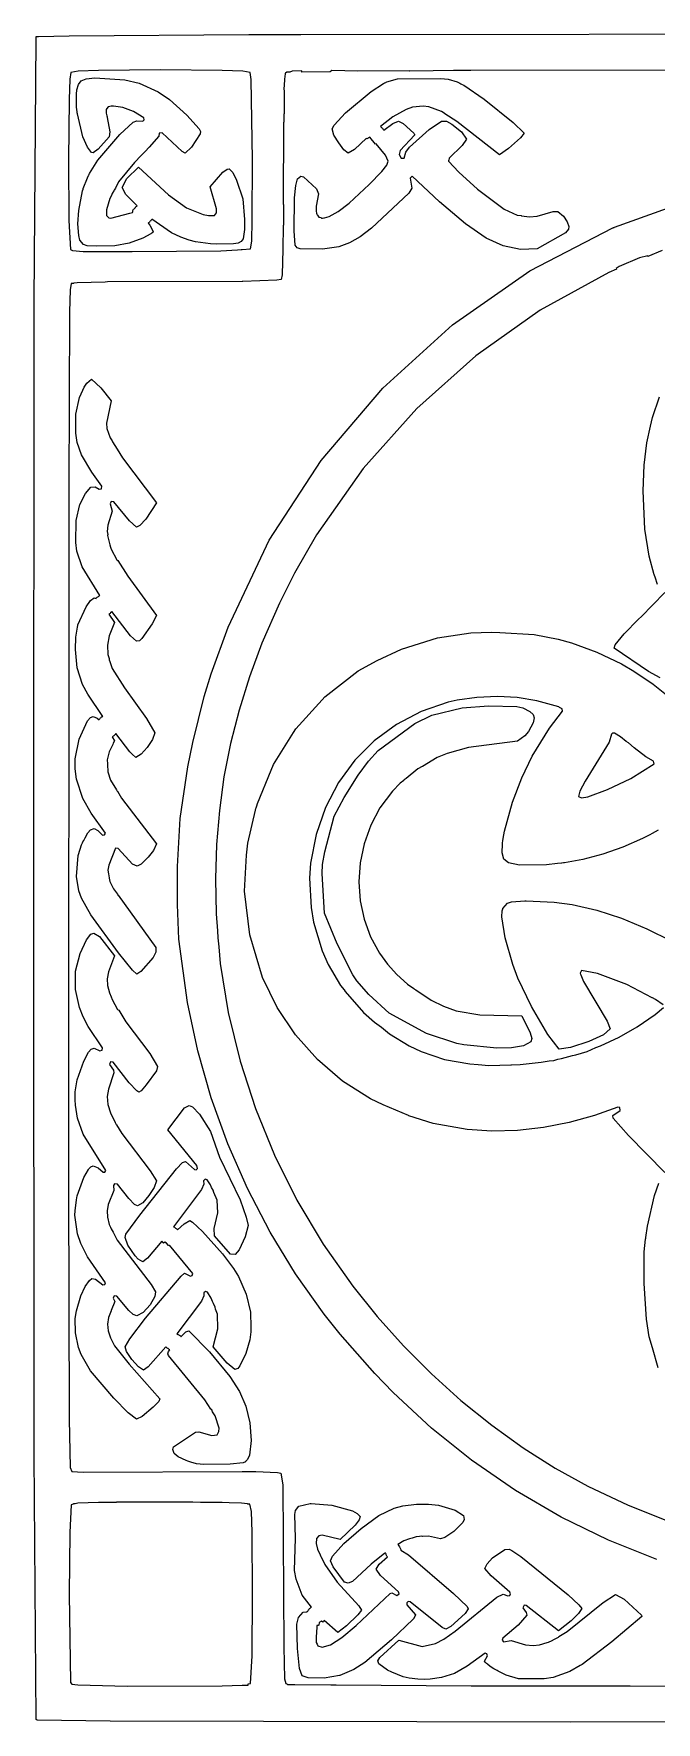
# Model space of a CAD drawing. Header units: millimetres. Extents: x 0 to 300, y 0 to 300.
# Drawn here: x 0.3 to 110.6, y 0.2 to 299.6 of the extents above; entities that cross this region are included whole.
import ezdxf

# ---------------------------------------------------------------- set-up
doc = ezdxf.new("R2010")
doc.units = ezdxf.units.MM
doc.layers.add('CUT', color=7, linetype='CONTINUOUS')

msp = doc.modelspace()

# ---------------------------------------------------------------- linework, layer by layer
at = {"layer": 'CUT'}
for points in [[(252.3724, 0.3001), (95.348, 0.2401), (13.8355, 0.4202), (0.9065, 0.6001), (0.7003, 0.7475), (0.3902, 47.5376), (0.3002, 149.8346), (0.3902, 252.191), (0.7184, 298.6453), (0.7264, 299.1268), (1.1578, 299.1358), (6.5879, 299.2363), (38.4297, 299.4572), (47.5977, 299.4898), (149.76, 299.6096)], [(149.9973, 293.188), (77.761, 293.098), (74.6539, 293.07), (71.0972, 293.0644), (71.071, 293.0378), (66.8918, 293.0002), (66.8395, 293.043), (57.7141, 292.9922), (53.0856, 293.1228), (52.7979, 292.8734), (47.7872, 292.8283), (47.783, 293.013), (46.0674, 292.9835), (45.6446, 292.8128), (45.1525, 292.8046), (44.8745, 292.6355), (44.8694, 292.5472), (44.8164, 292.4991), (44.7507, 291.5609), (44.7188, 291.441), (44.6243, 289.7077), (44.6815, 289.6291), (44.6796, 289.265), (44.6589, 288.9077), (44.6774, 288.8719), (44.6588, 285.4193), (44.5972, 285.3434), (44.5944, 283.9306), (44.5325, 283.8705), (44.4861, 269.3979), (44.5718, 269.3129), (44.5524, 265.7185), (44.4651, 265.5393), (44.4447, 261.3953), (44.3086, 256.8918), (44.1453, 256.0648), (43.3528, 255.9083), (37.3255, 255.675), (37.252, 255.673), (13.3622, 255.6129), (12.9643, 255.5953), (8.0141, 255.464), (8.013, 255.464), (7.3748, 255.3841), (7.3334, 255.3466), (6.9456, 255.3294), (6.7224, 254.2314), (6.6319, 250.3243), (6.4819, 219.0865), (6.4518, 95.0177), (6.5719, 53.9658), (6.756, 45.4323), (7.07, 44.7), (9.046, 44.567), (37.2192, 44.7172), (39.6312, 44.6785), (43.501, 44.4952), (44.0907, 44.3798), (44.4472, 42.314), (44.5973, 13.593), (44.7461, 7.923), (44.9793, 7.0795), (45.1614, 7.0747), (45.2816, 6.9534), (46.5278, 6.9019), (52.9279, 6.868), (53.9067, 6.842), (77.821, 6.722), (81.3228, 6.7176), (86.1655, 6.6919), (105.948, 6.6869), (150.1498, 6.6319)], [(110.719, 29.0696), (102.1223, 32.5275), (93.7652, 36.6171), (85.6744, 41.3517), (77.8564, 46.7328), (70.7755, 52.397), (63.9635, 58.6989), (60.7074, 62.0753), (54.5738, 69.0217), (51.7773, 72.6006), (46.696, 79.7283), (42.1575, 87.1541), (38.1605, 94.8493), (34.6742, 102.7858), (31.7289, 110.9335), (29.3551, 119.29), (27.5271, 127.8309), (26.0205, 139.0692), (25.7805, 145.2504), (25.7805, 151.9886), (26.263, 160.4462), (27.6132, 169.6579), (28.4549, 173.9275), (30.4725, 182.1176), (31.7054, 186.1463), (34.7175, 194.4247), (42.0278, 209.8191), (51.2289, 223.9753), (62.1433, 236.7788), (74.5198, 247.9865), (88.2248, 257.548), (102.909, 265.1728), (102.9656, 265.1989), (103.0372, 265.2317), (103.1523, 265.2845), (103.2043, 265.3084), (118.846, 270.9463)], [(111.6446, 261.1841), (109.0796, 260.1299), (109.1235, 260.2344), (107.653, 259.8742), (104.0215, 258.3736), (103.4813, 257.9835), (103.5653, 257.8635), (102.2021, 257.3032), (90.0391, 250.6196), (78.6561, 242.5288), (68.172, 233.1797), (58.6748, 222.5404), (50.3783, 210.7978), (46.526, 203.9881), (43.8583, 198.6831), (40.6845, 191.558), (38.4972, 185.5966), (36.6692, 179.6947), (35.1709, 173.7937), (34.0024, 167.8642), (33.1906, 161.8825), (32.6518, 155.8583), (32.4727, 149.7683), (32.5933, 143.5456), (32.8463, 140.5697), (32.8917, 139.3096), (33.087, 137.7399), (33.34, 134.7643), (34.7468, 126.0771), (36.8429, 117.4781), (39.5782, 109.0319), (42.9641, 100.7944), (46.9362, 92.7905), (51.5486, 85.0311), (56.8073, 77.5779), (61.1223, 72.1553), (65.8114, 66.9584), (70.7855, 61.9837), (75.9977, 57.28), (81.4675, 52.8919), (87.0233, 48.8894), (92.7137, 45.2647), (98.486, 42.078), (105.5941, 38.733), (112.8735, 35.8564)], [(110.8337, 201.963), (110.3965, 203.2441), (110.2885, 203.5605), (110.2646, 203.6306), (110.2487, 203.6772), (109.3382, 206.9814), (108.5538, 211.7853), (108.2838, 218.5567), (108.4637, 223.146), (108.921, 227.096), (109.5808, 230.0098), (109.9416, 231.5707), (111.1455, 235.2608)], [(111.3144, 185.4151), (109.2295, 186.5226), (103.1265, 190.683), (103.318, 191.2484), (104.8899, 193.2118), (107.4535, 195.8088), (107.9831, 196.2786), (109.9359, 198.3236), (112.1284, 200.5446)], [(112.089, 97.6982), (105.6972, 104.2404), (102.9596, 107.3687), (102.9198, 107.8382), (104.202, 108.7186), (104.1365, 109.2127), (103.7772, 109.3039), (99.628, 107.8089), (95.1415, 106.5755), (90.5947, 105.6781), (85.9855, 105.1645), (81.4666, 105.0426), (77.0691, 105.3121), (71.0438, 106.3939), (66.7574, 107.77), (66.7572, 107.7701), (66.7496, 107.7733), (66.6866, 107.8), (62.233, 109.688), (59.975, 110.7596), (55.0302, 113.9216), (50.5933, 117.7195), (46.6667, 122.1033), (43.4127, 126.9613), (40.841, 132.2542), (38.5702, 139.8437), (37.6656, 147.5922), (37.9928, 154.0028), (38.2565, 156.1144), (39.5796, 161.9626), (39.6662, 162.2605), (39.6885, 162.3372), (39.7989, 162.7172), (39.9124, 163.1079), (42.3332, 169.0704), (42.7832, 170.0304), (46.337, 175.7344), (46.7534, 176.3456), (51.3888, 181.5308), (51.8646, 182.0336), (57.7575, 186.6281), (61.1638, 188.4741), (65.4762, 190.474), (71.813, 192.4938), (77.7634, 193.3954), (81.4146, 193.4926), (82.9059, 193.4806), (88.9706, 193.0965), (93.2, 192.2522), (95.5698, 191.6138), (100.0413, 189.9933), (104.4113, 187.8848), (106.5987, 186.6093), (110.054, 184.2957), (113.0155, 181.9386)], [(110.9498, 158.4181), (109.8805, 157.8209), (109.4476, 157.5791), (108.1459, 156.8999), (104.6537, 155.3636), (101.1248, 154.1556), (97.5691, 153.2204), (94.3485, 152.624), (94.1487, 152.599), (93.8459, 152.5612), (93.7964, 152.555), (93.0887, 152.4667), (91.1719, 152.2747), (86.3761, 152.2001), (84.4158, 152.5925), (83.5967, 153.2898), (83.3145, 154.3968), (83.3422, 155.9881), (83.3466, 156.0182), (83.3636, 156.1339), (83.4205, 156.5222), (83.4818, 156.9404), (83.6816, 158.2209), (85.0986, 163.3717), (86.8018, 167.7138), (88.6119, 171.4999), (91.6663, 176.4731), (94.0083, 179.5198), (93.938, 179.9213), (93.474, 180.1677), (93.4698, 180.1718), (93.4623, 180.1739), (93.3281, 180.2451), (89.429, 181.336), (85.975, 181.9026), (82.4614, 182.0831), (78.8103, 181.9347), (75.2969, 181.4538), (73.7167, 181.0937), (68.961, 179.4578), (64.5772, 177.1615), (60.5892, 174.2482), (57.1835, 170.8113), (54.3069, 166.8691), (51.9839, 162.4345), (50.3174, 157.6602), (49.3422, 152.5773), (49.1593, 149.9185), (49.4261, 144.7007), (49.8722, 142.106), (51.402, 137.0067), (52.4767, 134.562), (54.6335, 130.8676), (55.29, 130.1126), (55.492, 129.7928), (58.7475, 126.0638), (60.6483, 124.373), (61.9007, 123.482), (63.308, 122.2823), (66.8005, 120.1813), (68.9126, 119.1854), (73.0579, 117.7641), (77.5567, 116.9543), (79.0606, 116.8838), (80.9525, 116.6562), (84.826, 116.7755), (84.9578, 116.7887), (86.4638, 116.8354), (90.2294, 117.2571), (91.6501, 117.5294), (92.4368, 117.587), (93.1553, 117.8179), (93.7851, 117.9386), (95.7704, 118.4809), (96.3684, 118.5473), (98.3492, 119.1776), (99.8672, 119.8465), (100.7143, 120.1586), (104.0287, 121.7128), (107.2288, 123.5499), (110.4195, 125.7163), (111.9008, 126.9545)], [(111.8354, 127.4454), (110.4626, 128.3873), (109.9081, 128.6778), (109.8976, 128.6847), (109.8513, 128.7075), (105.3845, 131.0474), (100.2005, 132.9651), (97.363, 133.5229), (97.1379, 133.0453), (97.1487, 133.0185), (97.1427, 133.0096), (97.2575, 132.7474), (97.7325, 131.5642), (101.9166, 124.544), (102.4203, 123.1663), (101.2332, 122.1106), (98.6431, 120.9361), (95.425, 119.8735), (93.4076, 119.5696), (91.3664, 122.1761), (88.4739, 127.1156), (86.0951, 132.1423), (85.1593, 134.6157), (83.8018, 139.2877), (83.2546, 143.016), (83.2687, 144.1173), (83.3894, 144.4327), (83.4186, 144.5089), (83.4213, 144.5159), (83.4217, 144.517), (84.2598, 145.4397), (84.9462, 145.6775), (87.3099, 145.8867), (87.5346, 145.8817), (92.511, 145.6478), (95.6747, 145.2201), (100.0712, 144.1949), (104.4677, 142.7892), (108.9241, 140.9404), (113.2623, 138.7563)], [(110.9635, 63.0844), (109.9162, 66.6091), (109.3643, 68.572), (108.8544, 71.7125), (108.4639, 78.021), (108.4342, 83.6291), (108.7067, 85.909), (108.728, 86.0564), (108.746, 86.1815), (108.7499, 86.2088), (109.0329, 88.1705), (110.3055, 93.6446), (111.0691, 95.8367)]]:
    msp.add_lwpolyline(points, dxfattribs=at)
for points in [[(33.4324, 261.1344), (36.4005, 261.3214), (37.0618, 261.3435), (37.2228, 261.3732), (38.6941, 261.4659), (38.9245, 262.8441), (39.0156, 266.4764), (39.0457, 277.2497), (38.8363, 291.5088), (38.6257, 292.7427), (37.3618, 292.9789), (33.7026, 293.0979), (22.7508, 293.188), (11.795, 293.0979), (8.1357, 292.9789), (6.8719, 292.7427), (6.6629, 291.536), (6.542, 287.9649), (6.4219, 277.2837), (6.5119, 266.5083), (6.788, 261.3536), (7.1373, 261.1554), (9.0335, 261.0145), (17.7073, 260.9843)], [(8.2533, 263.8562), (8.1335, 265.8872), (8.2537, 268.2901), (8.9394, 271.7844), (9.0274, 272.0853), (9.0485, 272.1575), (9.051, 272.1658), (9.0533, 272.1737), (9.8159, 274.0847), (10.0058, 274.4837), (10.043, 274.5619), (10.1093, 274.7013), (10.166, 274.8204), (11.6335, 277.1758), (15.5215, 281.7552), (17.8972, 283.942), (18.5743, 284.1838), (19.6466, 284.1124), (19.8755, 284.3591), (19.8267, 284.692), (17.9623, 285.8466), (16.0588, 286.5539), (14.3986, 286.7928), (14.2146, 286.7608), (13.9867, 286.7913), (13.5414, 286.6437), (13.458, 286.6292), (13.4509, 286.6137), (13.4093, 286.5999), (13.1474, 286.1606), (13.1478, 285.9548), (13.1186, 285.8912), (13.1483, 285.732), (13.1488, 285.5385), (13.271, 285.0766), (13.3095, 284.8708), (13.3229, 284.7923), (13.3254, 284.7861), (13.8005, 282.2467), (13.6488, 281.3119), (11.7175, 279.13), (10.8463, 278.4785), (10.4992, 278.5499), (9.8019, 279.5067), (8.98, 281.3106), (8.0418, 285.4341), (8.0125, 285.5918), (7.997, 285.6755), (7.9784, 285.776), (7.9745, 285.797), (7.8953, 286.5806), (7.8949, 288.8843), (7.923, 289.6519), (8.2103, 290.5981), (8.6823, 291.2714), (9.5677, 291.6464), (11.1204, 291.7763), (16.4077, 291.4455), (18.958, 290.8603), (22.3625, 289.3236), (24.3582, 287.9427), (27.4387, 285.1923), (29.6316, 282.7591), (29.8574, 282.3008), (29.7561, 281.8859), (28.2466, 279.5113), (27.1366, 278.4526), (26.5939, 278.7516), (23.0305, 282.0227), (22.5297, 282.0037), (22.4561, 281.4608), (20.7493, 279.5258), (20.0137, 278.7535), (19.3588, 278.0977), (19.3147, 278.0196), (18.1562, 276.8034), (15.3199, 273.3365), (14.7541, 272.255), (14.7521, 272.2543), (14.5244, 271.8582), (14.4675, 271.7733), (14.4562, 271.7396), (14.1843, 271.2664), (14.0746, 270.9563), (13.7855, 270.4038), (13.1979, 268.3684), (13.2085, 267.3987), (13.6074, 266.99), (13.9362, 266.9297), (17.3109, 267.8241), (17.8139, 267.9199), (17.8138, 267.9237), (17.8241, 268.0422), (17.8461, 268.1591), (17.8795, 268.2733), (17.9241, 268.3836), (17.9794, 268.4889), (18.0044, 268.5269), (18.344, 268.8082), (18.3174, 268.8558), (18.3653, 268.888), (18.3747, 268.8983), (18.4634, 268.9784), (18.5597, 269.0491), (18.6056, 269.0763), (16.6221, 271.1365), (15.9369, 272.3285), (16.8085, 273.9189), (18.8429, 275.9598), (24.155, 271.0706), (27.3371, 268.7412), (30.2952, 267.5759), (31.2391, 267.3729), (32.3288, 267.3993), (32.6887, 267.8782), (32.6825, 268.5478), (31.5242, 272.4564), (33.8204, 275.054), (34.5362, 275.6056), (34.9445, 275.6857), (35.5768, 274.9829), (36.233, 273.6509), (37.3324, 270.347), (37.6644, 266.6518), (37.6623, 264.8847), (37.3951, 263.2798), (37.0232, 262.7789), (36.5145, 262.4867), (35.6865, 262.3354), (32.5905, 262.3098), (31.6361, 262.3617), (28.9554, 262.7026), (27.8595, 263.0226), (26.3441, 263.5268), (24.7122, 264.3285), (21.23, 266.7298), (21.1922, 266.6662), (21.1228, 266.5716), (21.0445, 266.4842), (20.958, 266.405), (20.936, 266.3885), (20.8843, 266.3179), (20.8056, 266.23), (20.7186, 266.1503), (20.6242, 266.0794), (20.5709, 266.0471), (20.8864, 265.6569), (21.4539, 264.5779), (21.3195, 264.383), (21.1991, 264.2826), (21.1431, 264.2358), (21.0993, 264.1993), (21.0424, 264.1517), (19.602, 263.3785), (17.2079, 262.4595), (14.6745, 262.0374), (11.3909, 261.9458), (9.7484, 262.0389), (9.1025, 262.2471), (8.4324, 263.0387)], [(54.2585, 268.11), (56.1815, 269.5616), (59.7505, 272.8928), (61.9759, 275.2105), (62.8442, 276.3412), (63.1057, 277.0076), (62.6453, 278.1147), (60.9442, 280.0809), (60.8667, 280.0559), (59.8379, 281.2876), (59.324, 280.9764), (59.2716, 281.03), (59.2282, 281.0842), (57.1115, 279.084), (56.0103, 278.4537), (55.2599, 279.0175), (54.3311, 280.2502), (53.495, 281.6481), (53.1595, 282.7394), (53.5085, 283.4276), (55.507, 285.5751), (60.0726, 289.3597), (62.2959, 290.7971), (62.4551, 290.8811), (62.6743, 290.9968), (62.7629, 291.0436), (62.8439, 291.0864), (64.7564, 291.6266), (72.4514, 291.6867), (73.7079, 291.5586), (75.3317, 291.0959), (75.7767, 290.8586), (75.9707, 290.7551), (76.2235, 290.6203), (76.4791, 290.484), (80.1135, 288.0387), (85.2541, 283.8598), (87.1832, 281.9792), (86.5244, 281.1562), (84.4426, 279.2851), (82.8073, 278.16), (75.2724, 284.04), (73.1454, 285.4369), (73.1191, 285.4737), (73.0296, 285.5129), (72.5244, 285.8447), (70.2975, 286.6834), (69.3173, 286.7928), (67.4009, 286.5672), (66.267, 286.1712), (63.9302, 284.8849), (61.7373, 283.1742), (61.773, 283.134), (61.842, 283.0392), (61.8435, 283.0367), (61.902, 283.0007), (61.997, 282.9285), (62.0844, 282.8471), (62.1632, 282.7576), (62.2327, 282.6606), (62.2923, 282.5572), (62.322, 282.4913), (63.919, 283.7215), (64.924, 284.0929), (65.7293, 283.7236), (67.6496, 281.977), (67.7181, 281.8456), (67.7276, 281.8272), (67.7314, 281.82), (67.7452, 281.7934), (67.7475, 281.6191), (65.1956, 278.8957), (65.0215, 278.202), (65.4234, 277.553), (65.9485, 277.5817), (66.2242, 278.5948), (66.8553, 279.4862), (70.3872, 282.6288), (72.5152, 284.1057), (73.4461, 284.1301), (74.3787, 283.599), (76.0604, 282.218), (76.9791, 280.8993), (76.2142, 279.7911), (73.9166, 277.5555), (73.8212, 277.2209), (73.7834, 277.1826), (73.8038, 277.16), (73.7702, 277.0419), (75.6, 275.087), (78.9413, 272.0742), (83.641, 268.5012), (85.9807, 267.4613), (86.6702, 267.3685), (86.7363, 267.3398), (87.6459, 267.2281), (87.6868, 267.2317), (88.1494, 267.1695), (89.4896, 267.2548), (92.3263, 268.1207), (93.1629, 268.1044), (94.148, 267.2748), (94.8125, 266.2752), (95.1051, 265.4242), (95.0562, 264.9752), (94.5147, 264.3297), (89.5188, 261.5025), (86.5215, 261.3776), (83.4699, 262.0123), (80.4641, 263.3621), (76.8249, 265.9189), (72.1914, 269.8298), (67.3658, 274.3823), (66.9955, 274.0212), (67.2823, 272.2606), (66.7414, 271.373), (60.1517, 265.1402), (58.1076, 263.607), (56.225, 262.5285), (54.3305, 261.8289), (51.4376, 261.4051), (47.4974, 261.4951), (46.9447, 261.6495), (46.6233, 262.1097), (46.4287, 264.6493), (46.5187, 270.5275), (46.7326, 272.6995), (47.0408, 273.8699), (47.636, 274.3529), (48.0863, 274.2551), (50.423, 272.1318), (50.7788, 271.2073), (50.3327, 269.0676), (50.3508, 268.37), (50.3319, 268.2874), (50.3559, 268.1743), (50.3659, 267.7899), (50.4757, 267.6111), (50.5018, 267.4884), (50.5924, 267.421), (50.7851, 267.1069), (51.1491, 267.0066), (51.2538, 266.9287), (51.3888, 266.9406), (51.478, 266.916), (51.672, 266.9656), (51.7404, 266.9717), (51.8033, 266.9992), (52.6505, 267.2157)], [(20.5598, 153.637), (19.335, 152.3852), (18.5971, 152.0426), (17.8194, 152.3549), (15.2569, 155.1673), (14.7942, 155.2277), (13.5704, 152.1955), (13.397, 151.3341), (13.5201, 150.6816), (13.6325, 149.9838), (13.6661, 149.9077), (13.7804, 149.3024), (14.4483, 147.9873), (15.1335, 147.0365), (15.2208, 146.8891), (15.2517, 146.8725), (21.9275, 137.6091), (21.9064, 136.7954), (21.463, 135.8422), (19.2465, 133.3565), (18.571, 132.8953), (17.7869, 133.5979), (15.3225, 136.6332), (10.383, 143.3811), (8.7424, 146.3675), (8.2856, 147.6562), (7.8946, 150.2154), (8.1734, 153.9366), (8.4974, 155.019), (8.7517, 155.7899), (8.9338, 156.1593), (9.0197, 156.3198), (9.1411, 156.5468), (9.4013, 157.0333), (9.8851, 157.9376), (10.3529, 158.4539), (10.9819, 158.6725), (11.6434, 158.3663), (12.4666, 157.4976), (12.8339, 157.5496), (12.9913, 157.847), (10.4449, 161.4453), (9.0023, 163.9993), (7.8435, 167.4608), (7.6231, 169.2795), (7.6269, 171.0503), (8.3166, 174.5292), (9.8343, 177.7782), (10.3424, 178.404), (10.8304, 178.5405), (11.5555, 178.262), (11.8727, 177.9767), (11.8906, 178.0105), (11.9569, 178.1101), (11.9777, 178.1354), (11.9824, 178.1431), (12.0531, 178.2373), (12.1327, 178.324), (12.2204, 178.4025), (12.3153, 178.472), (12.4166, 178.532), (12.5101, 178.5755), (9.8837, 182.5299), (8.9564, 184.2611), (7.9624, 187.2123), (7.7134, 190.4151), (7.7447, 192.6433), (8.0264, 194.413), (8.0383, 194.4633), (8.048, 194.5042), (8.0851, 194.6612), (8.1224, 194.8193), (9.598, 198.0272), (10.3578, 199.1245), (10.9777, 199.6283), (11.3334, 199.51), (11.3671, 199.5532), (11.4487, 199.6388), (11.5383, 199.7159), (11.635, 199.7838), (11.738, 199.8419), (11.7436, 199.8444), (11.7451, 199.846), (11.8348, 199.9226), (11.9315, 199.9901), (12.0143, 200.0365), (8.8646, 205.1241), (7.9337, 207.8865), (7.743, 209.4002), (7.8031, 213.3038), (8.4842, 216.1695), (9.4523, 218.0829), (10.4262, 219.2162), (11.1656, 219.2954), (11.9134, 218.8411), (12.2977, 218.954), (12.3648, 219.3817), (10.5637, 221.8917), (8.759, 224.93), (7.9641, 227.154), (7.7429, 228.7838), (7.7729, 232.1437), (8.4032, 235.1431), (8.4034, 235.1434), (8.4083, 235.1542), (8.4367, 235.2161), (9.2315, 236.951), (9.7111, 237.6473), (10.4971, 238.3846), (12.2042, 236.8317), (14.0373, 234.538), (13.1745, 230.5894), (13.2411, 229.5963), (13.8238, 227.9846), (14.167, 227.4289), (14.2246, 227.2747), (15.0471, 225.9705), (15.0765, 225.9561), (16.0225, 224.4241), (22.0575, 216.4556), (20.1722, 213.5438), (19.0999, 212.4134), (18.481, 212.126), (17.2485, 213.2478), (14.494, 216.6037), (14.0105, 216.6692), (13.8254, 216.2843), (14.1908, 214.9938), (13.4136, 212.5014), (13.2982, 211.3467), (13.405, 210.8488), (13.3867, 210.6358), (13.8017, 209.0001), (13.8438, 208.804), (13.8609, 208.7668), (14.003, 208.2066), (15.0432, 206.3561), (15.1969, 206.2432), (16.9726, 203.46), (22.057, 196.4453), (21.2781, 194.9706), (19.4718, 192.41), (19.0202, 192.004), (18.4965, 191.8994), (18.4896, 191.9038), (17.4622, 192.8654), (14.1552, 197.2056), (14.1021, 197.1428), (13.8962, 196.9225), (13.8109, 196.8399), (13.7178, 196.7661), (13.6214, 196.7041), (14.614, 195.2153), (13.6831, 192.8753), (13.3546, 191.194), (13.4189, 189.5281), (13.6313, 188.8351), (13.6553, 188.6021), (13.7951, 188.3003), (14.1678, 187.0838), (16.3458, 183.6171), (20.2566, 178.2008), (21.757, 175.6434), (21.3551, 174.5066), (20.4153, 173.0907), (19.3278, 171.8566), (18.3809, 171.31), (17.7225, 171.8905), (17.3444, 172.3026), (14.8308, 175.5277), (14.7247, 175.3812), (14.651, 175.2892), (14.5687, 175.2049), (14.4784, 175.1291), (14.3812, 175.0626), (14.2779, 175.0058), (14.1858, 174.9665), (14.5815, 174.2546), (14.3529, 173.824), (14.2771, 173.5995), (13.6507, 172.2765), (13.3229, 170.8725), (13.3611, 170.1628), (13.3572, 170.1377), (13.3659, 170.073), (13.4384, 168.7234), (13.905, 167.2864), (14.9543, 165.56), (15.0784, 165.3216), (15.1113, 165.3018), (15.8403, 164.1024), (22.0562, 155.9662), (21.495, 154.826)], [(88.9813, 178.3511), (88.7844, 177.4595), (87.9821, 175.9237), (87.3193, 175.1398), (86.0195, 174.1837), (77.3191, 173.0832), (73.5394, 172.0109), (71.7735, 171.261), (69.1538, 169.7116), (69.11, 169.6888), (69.0903, 169.674), (68.3776, 169.2525), (66.2874, 167.5781), (65.9274, 167.309), (65.855, 167.2318), (65.2243, 166.7266), (63.8485, 165.2935), (61.6041, 162.3565), (60.0186, 159.2737), (58.8547, 156.0014), (58.1594, 152.6167), (57.9246, 149.2231), (58.137, 145.8891), (58.8252, 142.6182), (59.9661, 139.5173), (61.5387, 136.5718), (62.9661, 134.6321), (64.631, 132.786), (66.505, 131.0877), (67.659, 130.3102), (67.7695, 130.2152), (67.9811, 130.0932), (70.7356, 128.2372), (72.8997, 127.1844), (75.1402, 126.3974), (79.3493, 125.6884), (86.7754, 125.4833), (88.2734, 122.4813), (88.5649, 121.4764), (88.3757, 120.8532), (87.0658, 120.1702), (84.936, 119.8081), (82.3619, 119.7491), (76.4889, 120.3186), (75.2643, 120.5914), (69.8608, 122.3828), (63.2816, 125.9576), (59.6549, 129.2746), (57.5308, 131.6977), (56.8502, 132.7435), (54.0728, 138.2338), (51.8323, 143.7019), (51.381, 150.7037), (51.4436, 152.3467), (51.8684, 154.5874), (53.534, 160.8691), (55.2795, 164.1791), (57.7818, 168.1585), (59.5962, 170.6368), (61.3441, 172.5054), (67.8107, 177.3419), (70.8463, 178.7986), (76.2153, 180.0969), (80.8713, 180.4617), (85.9058, 180.3078), (86.9376, 180.1148), (88.2211, 179.4728), (88.8113, 178.9393)], [(102.2451, 173.9828), (97.9971, 167.1028), (97.0593, 165.3454), (96.7998, 164.4012), (97.3639, 164.1428), (98.483, 164.3351), (101.9673, 165.5932), (106.0886, 167.5948), (110.2366, 170.1453), (110.1263, 170.6304), (108.7392, 171.4027), (106.6984, 173.0082), (105.6513, 173.882), (105.2702, 174.1318), (104.2422, 174.9406), (103.1724, 175.617), (102.8439, 175.6243), (102.6392, 175.4133)], [(18.9042, 111.9271), (18.5444, 112.1863), (17.2164, 113.5801), (14.3599, 117.265), (13.8756, 117.3382), (13.7027, 116.88), (14.409, 115.8277), (14.461, 115.3527), (13.531, 112.4946), (13.3287, 111.1573), (13.444, 109.7925), (13.8726, 108.2999), (14.6905, 106.596), (14.9127, 106.2385), (14.9425, 106.1781), (14.9574, 106.1667), (15.9081, 104.6377), (20.9419, 98.0163), (22.0565, 96.2404), (21.6565, 95.068), (20.7029, 93.6117), (19.6189, 92.3427), (18.6598, 91.7786), (18.1717, 92.037), (17.1649, 93.1024), (15.1059, 95.6345), (14.6224, 95.6998), (14.4389, 95.4275), (14.484, 94.5295), (13.4993, 92.0171), (13.2982, 90.9221), (13.3553, 89.7682), (13.6844, 88.5177), (13.9208, 88.0404), (14.001, 87.7169), (14.3728, 87.128), (15.0844, 85.6915), (21.1117, 77.8622), (21.8743, 76.5675), (21.7653, 75.7449), (20.8966, 74.2622), (19.6553, 72.8751), (18.5434, 72.2712), (17.8863, 72.5478), (17.1342, 73.2349), (14.9915, 75.7813), (14.5562, 75.8233), (14.3563, 75.4344), (14.6393, 74.8324), (14.0299, 73.2705), (14.0075, 73.2274), (13.9899, 73.168), (13.5248, 71.9758), (13.359, 70.823), (13.4153, 70.2432), (13.4146, 70.2219), (13.4185, 70.2101), (13.4737, 69.6413), (13.8802, 68.39), (14.6288, 66.9865), (17.1994, 63.7091), (22.6509, 57.5861), (22.4677, 57.1092), (21.4719, 56.0806), (19.485, 54.4551), (18.5123, 53.9637), (17.0023, 55.0906), (14.4668, 57.685), (10.3288, 62.5493), (8.715, 65.4172), (8.2269, 66.676), (7.683, 69.2622), (7.6228, 71.84), (7.8394, 73.19), (8.6545, 75.8174), (9.4298, 77.4887), (10.1665, 78.5893), (10.5838, 78.8967), (11.2484, 78.7773), (12.5324, 77.8091), (12.8616, 77.8727), (13.0193, 78.1685), (9.8237, 82.7699), (8.6096, 85.1318), (8.0449, 86.8253), (7.5943, 90.1605), (7.6217, 90.8921), (7.8412, 92.8797), (7.9665, 93.5619), (9.1671, 96.8027), (9.9742, 98.239), (10.0556, 98.3513), (10.3851, 98.7317), (10.8479, 98.9181), (11.7189, 98.5613), (12.5822, 97.7575), (12.9109, 97.7964), (13.091, 98.074), (9.0758, 104.5207), (8.0545, 107.3446), (7.6618, 109.6205), (7.6242, 110.5833), (7.6265, 112.0141), (7.9856, 114.168), (9.17, 117.458), (10.0156, 119.0608), (10.4746, 119.5595), (10.981, 119.7698), (12.0284, 119.2775), (12.4031, 119.4227), (12.45, 119.8218), (9.9111, 123.6201), (9.0314, 125.3154), (8.3775, 126.9376), (7.6828, 130.1665), (7.7191, 133.4247), (8.5003, 136.5486), (9.6184, 138.9653), (10.431, 139.9575), (10.9332, 140.1241), (11.956, 139.5696), (14.6074, 136.129), (13.5395, 133.2914), (13.3277, 132.0698), (13.3852, 130.8527), (13.6963, 129.5725), (14.0078, 128.8574), (14.1723, 128.3707), (15.1508, 126.5878), (15.3423, 126.4804), (16.6129, 124.4377), (20.8509, 118.786), (22.237, 116.4953), (22.0355, 115.7505), (20.1835, 113.2269), (19.3332, 112.1642)], [(23.2441, 85.2185), (23.1735, 85.3133), (23.1622, 85.3302), (23.0991, 85.3906), (23.0234, 85.4787), (23.0013, 85.51), (20.4207, 82.4906), (19.5934, 81.8735), (18.8147, 82.3323), (18.2783, 82.933), (16.9919, 84.8474), (16.4771, 86.1677), (16.6081, 86.8001), (19.0977, 90.1291), (25.5761, 98.377), (26.6453, 99.4811), (27.1845, 99.6813), (28.7539, 98.2594), (29.0503, 98.2089), (29.3128, 98.4184), (29.1928, 98.9313), (24.0433, 105.2455), (26.9901, 109.1561), (27.8027, 109.6025), (28.4132, 109.3679), (29.6876, 108.0633), (31.633, 104.9688), (33.2018, 100.4523), (36.8415, 92.8386), (37.9599, 89.7805), (38.2602, 88.3409), (37.7326, 86.3105), (36.6931, 83.9686), (35.9926, 83.1886), (35.1778, 83.2291), (32.2973, 86.4506), (32.2629, 87.7962), (32.8959, 90.5448), (32.7837, 92.8301), (32.1946, 94.168), (32.0666, 94.5781), (31.8021, 95.0596), (31.6106, 95.4945), (31.0261, 96.3795), (30.6928, 96.5227), (30.3549, 96.2605), (30.4539, 95.6242), (29.9964, 94.7073), (25.0618, 88.0931), (25.1377, 88.0543), (25.2368, 87.9908), (25.3292, 87.9179), (25.3541, 87.8939), (25.4057, 87.8678), (25.5049, 87.8049), (25.5974, 87.7325), (25.6824, 87.6515), (25.7591, 87.5626), (25.7803, 87.5324), (26.9302, 88.6312), (27.9313, 89.1786), (28.448, 88.8953), (30.1882, 87.2447), (33.7134, 83.2683), (35.6955, 80.7162), (36.5508, 79.285), (37.9181, 76.162), (38.6794, 72.9176), (38.7582, 70.2337), (38.7543, 69.7428), (38.7534, 69.6215), (38.7528, 69.5521), (38.7522, 69.4702), (38.5863, 68.0669), (37.8534, 65.6342), (36.8084, 63.434), (36.4532, 62.9657), (35.9054, 62.7711), (34.5783, 63.9241), (32.0639, 66.7713), (32.9236, 70.0191), (32.8711, 72.6065), (32.5156, 73.4909), (32.46, 73.8296), (32.1212, 74.4999), (32.0471, 74.7187), (31.9682, 74.8527), (31.7299, 75.4456), (31.0704, 76.4646), (30.7275, 76.6089), (30.404, 76.3642), (30.4536, 75.8149), (29.9971, 74.9003), (25.6329, 69.1317), (25.7301, 69.0694), (25.8213, 68.9977), (25.8322, 68.9872), (25.8724, 68.9755), (25.9811, 68.9321), (26.085, 68.8783), (26.1832, 68.8146), (26.2748, 68.7417), (26.3588, 68.6602), (26.3893, 68.6242), (27.2557, 69.4794), (27.8008, 69.6424), (31.4243, 65.9006), (35.0355, 61.5378), (36.7356, 58.8988), (37.8594, 56.2607), (38.5628, 53.3001), (38.8039, 50.1878), (38.5344, 47.6098), (38.1716, 46.7993), (37.8965, 46.5382), (37.8753, 46.518), (37.8376, 46.4822), (37.7905, 46.4375), (37.3875, 46.2497), (35.0777, 45.9798), (30.4347, 45.9501), (29.141, 46.077), (28.1123, 46.363), (27.6239, 46.5069), (27.307, 46.6258), (25.868, 47.2902), (25.1962, 47.8588), (24.9423, 48.6147), (25.0568, 49.081), (28.947, 51.6748), (29.5719, 51.7057), (31.8634, 51.0817), (32.7891, 51.2224), (33.1182, 51.7591), (33.1574, 52.3705), (32.4522, 54.5811), (31.9952, 55.2869), (31.8286, 55.6458), (31.6944, 55.7516), (30.6158, 57.4175), (24.1464, 65.283), (24.0411, 65.5667), (24.1843, 65.9435), (24.4013, 66.2533), (24.337, 66.294), (24.2441, 66.3665), (24.1588, 66.4478), (24.1222, 66.4903), (24.0539, 66.5181), (23.9497, 66.573), (23.8513, 66.6379), (23.7598, 66.7121), (23.6911, 66.7801), (20.5671, 63.2484), (19.7278, 62.6659), (18.834, 63.2531), (17.6716, 64.5643), (16.7053, 65.9696), (16.478, 66.8259), (17.2922, 68.2435), (20.1226, 71.8577), (26.3972, 79.3337), (27.0193, 79.8845), (28.0662, 79.3306), (28.3717, 79.4718), (28.453, 79.7984), (24.3477, 84.7961), (24.2949, 84.7879), (24.1847, 84.7819), (23.8441, 85.2054), (23.5498, 85.3486), (23.2919, 85.1954), (23.2709, 85.1891)], [(7.2693, 38.8843), (6.8943, 38.8016), (6.662, 33.8819), (6.5719, 22.9308), (6.7936, 7.2571), (7.0542, 6.9858), (8.129, 6.8711), (16.8695, 6.6619), (33.6645, 6.7219), (37.2523, 6.8398), (38.2702, 6.8328), (38.3139, 7.0531), (38.6789, 7.1337), (38.9856, 12.0051), (39.0757, 22.9609), (38.9856, 33.9127), (38.864, 37.6056), (38.5745, 38.8883), (38.2007, 38.9119), (38.1751, 38.9375), (37.0952, 39.0741), (34.8929, 39.1206), (33.7026, 39.1957), (29.8192, 39.2275), (28.478, 39.2558), (27.048, 39.2503), (22.7168, 39.2858), (17.9949, 39.2469), (17.017, 39.2558), (14.9265, 39.2289), (14.9194, 39.2216), (11.7649, 39.1957), (8.1337, 39.0747), (7.621, 38.9618), (7.3225, 38.9375)], [(50.3384, 31.954), (50.5624, 30.9157), (51.0439, 29.8984), (51.0956, 29.7596), (51.1529, 29.6681), (51.8428, 28.2104), (54.0442, 25.0901), (57.9244, 20.8833), (58.3722, 20.1136), (57.7484, 19.2768), (55.7305, 17.3185), (54.1943, 16.1482), (51.7746, 18.2591), (51.7211, 18.1889), (51.6413, 18.1031), (51.5534, 18.0254), (51.5067, 17.9916), (51.3021, 18.1375), (50.8961, 17.8963), (50.7826, 17.4238), (50.6928, 17.4011), (50.5779, 17.3836), (50.4619, 17.3773), (50.437, 17.3784), (50.4144, 15.892), (50.3549, 15.6445), (50.3217, 14.3508), (50.5246, 14.0898), (50.6506, 13.8052), (51.4098, 13.5696), (52.8521, 13.9672), (54.8668, 15.2423), (57.428, 17.3876), (63.4671, 23.0651), (63.7686, 23.1612), (64.6397, 22.7218), (65.0222, 23.027), (64.9262, 23.3774), (61.7505, 26.2492), (60.9884, 27.3935), (61.5019, 28.2449), (62.9994, 29.5412), (62.9315, 29.6164), (62.861, 29.7121), (62.8003, 29.8142), (62.75, 29.9219), (62.7106, 30.0339), (62.6875, 30.1288), (62.6497, 30.1801), (62.6053, 30.2544), (62.2024, 30.0029), (60.1085, 28.2686), (56.7467, 25.1844), (56.0211, 24.8814), (55.3808, 25.0855), (53.32, 27.8063), (52.8519, 28.8626), (53.2041, 29.6708), (55.2366, 31.9127), (58.3106, 34.5937), (61.4254, 36.8701), (64.1639, 38.1839), (65.69, 38.6144), (68.105, 38.8963), (68.9202, 38.8897), (69.8569, 38.8821), (69.9699, 38.8812), (70.1753, 38.8795), (70.2081, 38.8792), (70.2436, 38.8789), (72.0163, 38.7443), (74.9702, 37.8658), (76.465, 36.9096), (76.5902, 36.1558), (76.3238, 35.6609), (74.7133, 34.0818), (73.1485, 32.9647), (72.3587, 32.7735), (70.2401, 33.2252), (69.2042, 33.18), (68.984, 33.2234), (68.6524, 33.1559), (68.0821, 33.131), (67.3197, 32.8847), (67.1021, 32.8404), (66.8916, 32.7463), (65.8848, 32.421), (64.8023, 31.767), (64.8474, 31.7105), (65.1241, 31.3255), (65.1893, 31.2245), (65.244, 31.1174), (65.2878, 31.0053), (65.3201, 30.8895), (65.3407, 30.771), (65.3425, 30.7466), (66.6706, 29.9029), (74.6563, 23.0879), (77.0842, 20.7781), (77.2729, 20.3542), (76.7349, 19.5106), (74.2071, 17.2265), (73.2919, 16.7498), (72.6561, 17.0083), (66.9781, 21.5841), (66.6088, 21.624), (66.3959, 21.4102), (66.4167, 21.0738), (67.9661, 19.3013), (67.6349, 18.6542), (67.6183, 18.6356), (67.6008, 18.616), (67.5871, 18.6005), (67.5337, 18.5406), (63.6743, 14.8487), (58.9301, 10.825), (57.0358, 9.601), (54.5056, 8.504), (54.4864, 8.4997), (51.7354, 8.0747), (48.9458, 8.133), (47.8666, 8.4696), (47.3956, 9.7615), (46.999, 13.3187), (46.9088, 17.651), (47.1833, 18.8129), (48.0272, 19.7452), (48.6851, 19.7961), (48.7247, 19.7748), (48.7688, 19.861), (48.8334, 19.9612), (48.9075, 20.0545), (48.9906, 20.1399), (49.0754, 20.2114), (49.1144, 20.2808), (49.1814, 20.3765), (49.2573, 20.4653), (49.3416, 20.5463), (49.4333, 20.6187), (49.4806, 20.6491), (47.8838, 22.7608), (46.7705, 25.5906), (46.5231, 27.1466), (46.6988, 32.8478), (46.5796, 37.0801), (46.6955, 37.7677), (47.2707, 38.5579), (49.3002, 39.0125), (49.4213, 39.0073), (53.1099, 38.7442), (56.7528, 37.716), (57.602, 37.2593), (58.1278, 36.717), (57.961, 36.1007), (57.251, 35.1986), (54.5966, 32.6164), (51.4112, 33.4009), (50.7971, 33.2875), (50.4238, 32.7986)], [(93.2514, 15.3119), (93.3633, 15.4605), (94.7871, 16.325), (101.1755, 21.4538), (103.4007, 22.8625), (104.8827, 22.0339), (107.9694, 19.2169), (108.0199, 18.9631), (102.741, 14.511), (97.4486, 10.4525), (97.1334, 10.2713), (95.3009, 9.2266), (92.312, 8.1645), (90.7134, 7.9451), (86.5981, 7.9128), (86.1888, 7.9633), (84.0298, 8.5933), (83.1711, 8.9734), (82.5768, 9.2864), (82.3884, 9.3856), (82.1491, 9.5116), (81.8036, 9.6936), (81.1609, 10.097), (80.678, 10.5345), (80.5463, 10.6538), (80.458, 10.7339), (80.3228, 10.8564), (80.1647, 11.0755), (80.6778, 12.025), (80.5779, 12.3452), (80.3046, 12.4697), (77.1168, 10.1728), (74.8602, 8.909), (72.5464, 8.1442), (70.5467, 7.8518), (69.4493, 7.8243), (68.3268, 7.8521), (66.7985, 8.082), (65.747, 8.295), (63.7494, 9.0983), (62.9944, 9.445), (61.4436, 10.5881), (61.2574, 11.1045), (61.6146, 11.7013), (64.995, 14.7988), (69.1402, 13.6602), (71.4558, 14.2168), (72.9565, 14.9968), (74.9572, 16.3991), (82.363, 22.4173), (83.4676, 22.9565), (84.3255, 22.6454), (84.6428, 22.7305), (84.7802, 22.9904), (84.6718, 23.3006), (81.343, 26.1935), (80.1941, 27.4969), (80.614, 28.3523), (81.5966, 29.3721), (83.7815, 30.8555), (84.5348, 30.9101), (85.0097, 30.7175), (86.5909, 29.6088), (94.9801, 22.8129), (96.8963, 21.0763), (97.388, 20.4059), (96.8076, 19.5331), (95.5214, 18.244), (93.2897, 16.4478), (87.5608, 20.9299), (87.1688, 20.9889), (86.9395, 20.5241), (87.5763, 19.6716), (87.6677, 19.1958), (86.1037, 17.4696), (83.4063, 15.1242), (83.3057, 14.7661), (83.5158, 14.502), (84.8993, 14.7329), (87.4311, 13.9845), (88.8097, 13.8648), (89.8814, 13.9602), (91.2689, 14.4047), (91.5009, 14.4559), (91.6381, 14.523), (92.0217, 14.6459), (92.5689, 14.9781)]]:
    msp.add_lwpolyline(points, close=True, dxfattribs=at)

doc.saveas('drawing.dxf')
